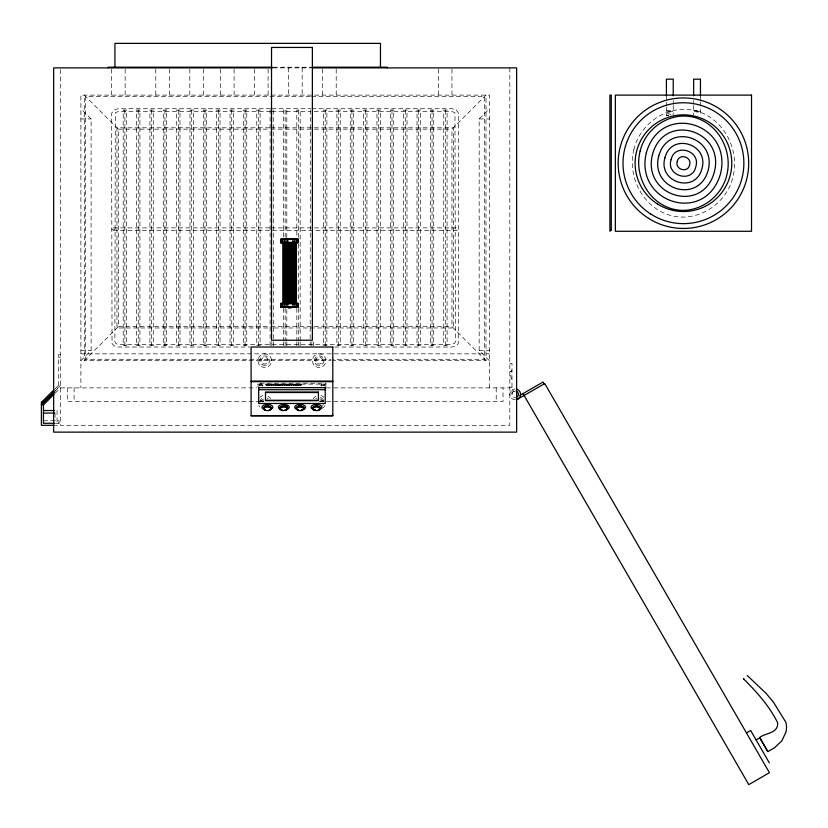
<?xml version="1.0" encoding="UTF-8"?>
<svg xmlns="http://www.w3.org/2000/svg" width="828" height="828" viewBox="0 0 828 828"><rect width="100%" height="100%" fill="white"/><g stroke="black" fill="none" stroke-linecap="round" stroke-linejoin="round"><path stroke-width="0.62" stroke-dasharray="4.14 3.1" d="M266.378 384.306C268.748 384.502 264.888 385.993 267.258 384.275M266.378 385.196L267.258 385.227M268.624 384.306C270.994 384.482 267.061 386.024 269.493 384.275M268.614 385.196L269.493 385.227M270.859 384.306C273.354 384.43 269.411 385.724 271.739 384.275M273.105 384.306C275.465 384.502 271.605 385.993 273.975 384.275M273.095 385.196L273.975 385.227M275.341 384.306C277.722 384.492 273.789 386.024 276.221 384.275M275.341 385.196L276.221 385.227M277.587 384.306C280.061 384.42 276.117 385.713 278.456 384.275M279.823 384.306C282.182 384.451 278.322 385.951 280.692 384.275M279.812 385.196L280.692 385.227M282.069 384.306C284.428 384.492 280.557 385.993 282.938 384.275M282.058 385.196L282.938 385.227M284.294 385.196C285.66 382.432 284.025 386.107 285.101 385.33M285.174 384.275L284.294 384.244M286.54 384.306C288.9 384.451 285.039 385.951 287.419 384.275M286.54 385.196L287.419 385.227M288.786 384.306C291.156 384.492 287.275 385.993 289.655 384.275M288.775 385.196L289.655 385.227M291.021 385.196C292.377 382.432 290.742 386.107 291.818 385.33M291.901 384.275L291.021 384.306M293.267 384.306C295.617 384.451 291.756 385.951 294.137 384.275M293.257 385.196L294.137 385.227M295.503 384.306C297.873 384.492 294.002 385.993 296.383 384.275M295.503 385.196L296.383 385.227M297.738 385.196C299.094 382.432 297.469 386.107 298.546 385.33M298.618 384.275L297.749 384.306M299.984 384.306C302.479 384.43 298.525 385.734 300.854 384.275M80.885 360.646L91.101 350.43L91.101 118.942L80.885 108.737M54.834 388.922L58.426 385.33L60.465 385.33L55.093 390.712M84.29 360.646L118.332 326.605L118.332 129.158L84.29 95.117L84.29 360.646L330.993 360.646M54.834 391.468L58.426 387.877L256.732 387.877M55.093 393.259L60.465 387.877M485.995 360.646L451.953 326.605L451.953 129.158L485.995 95.117L485.995 360.646L332.287 360.646M489.4 360.646L479.184 350.43L479.184 118.942L489.4 108.737M271.656 385.33L270.859 385.196M278.384 385.33L277.577 385.196M300.781 385.33L299.974 385.196M514.385 391.23L513.67 391.53L512.615 389.626M273.478 67.203L311.701 67.203M272.805 67.886L311.1 67.886M310.324 96.483L85.657 96.483L85.657 359.29L330.983 359.29M311.607 96.483L484.628 96.483L484.628 359.29L332.266 359.29M270.57 108.737L118.207 108.737L113.488 110.321L111.583 113.446L112.039 343.682L114.864 346.301L118.207 347.025L249.932 347.025M271.791 108.737L310.635 108.737M311.856 108.737L452.078 108.737L456.145 109.855L458.702 113.446L458.246 343.682L455.421 346.301L452.078 347.025L333.705 347.025M273.23 110.083L273.457 340.525M310.407 110.083L310.179 340.525M666.416 110.6L673.226 110.6M693.647 110.662L700.457 110.662M666.416 111.242L673.226 111.242L666.416 112.732L672.088 115.092M700.457 111.294L693.647 111.294L700.457 112.732M270.57 111.438L118.311 111.438L115.32 112.794L114.864 341.529L116.179 343.755L118.311 344.324L451.974 344.324L454.727 343.258L455.421 341.529L454.965 112.794L451.974 111.438L311.856 111.438M271.791 111.438L310.635 111.438M666.416 115.144L668.682 115.144M668.682 115.558L666.416 115.558L666.416 107.381M80.885 118.942L91.101 118.942M479.184 118.942L489.4 118.942M269.618 127.802L116.976 127.802L116.976 327.971L269.618 327.971M270.911 127.802L453.309 127.802L453.309 327.971L270.911 327.971M118.332 129.158L269.628 129.158M270.922 129.158L451.953 129.158M269.659 227.886L113.198 227.886L113.198 230.588L269.659 230.588M270.953 227.886L457.087 227.886L457.087 230.588L270.953 230.588M111.532 229.232L114.864 229.232M118.332 326.605L269.628 326.605M270.922 326.605L451.953 326.605M80.885 350.43L91.101 350.43M479.184 350.43L489.4 350.43M80.885 353.835L489.4 353.835M60.465 354.694L58.426 354.694L58.426 387.877M58.426 357.241L60.465 357.241M509.82 363.409L511.983 363.409L511.983 394.356A3.24 3.24 0 0 0 515.223 397.606M509.82 371.741L511.983 370.665L510.907 371.741L510.907 378.22L511.983 379.317L509.82 378.22M257.994 384.13L325.911 384.13M509.82 387.225L511.983 387.225M326.46 387.877L509.82 387.877M259.971 400.824L263.811 400.824M320.094 400.824L323.934 400.824M259.971 401.414L263.811 401.414L67.275 401.497L67.275 387.877M320.094 401.414L323.934 401.414M319.349 401.497L503.01 401.497L503.01 387.877M43.439 420.738L59.098 420.738L59.098 422.777L55.31 422.777M55.486 423.284L59.098 423.284L59.098 425.323L55.31 425.323M700.457 95.841L700.457 100.995M700.457 101.844L700.457 116.23M693.647 100.581L693.647 104.359M693.647 105.622L693.647 114.988M673.226 100.53L673.226 104.307M673.226 105.56L673.226 115.558M666.416 95.82L666.416 100.954M666.416 102.248L666.416 106.098M509.82 67.886L509.82 425.323L60.465 425.323L60.465 67.886M496.21 387.877L496.21 401.497M489.4 387.877L489.4 95.117L80.885 95.117L80.885 387.877M451.953 69.117L451.953 95.117M445.402 110.083L445.402 345.68M438.333 69.117L438.333 95.117M432.05 110.083L432.05 345.68M418.689 110.083L418.689 345.68M405.337 110.083L405.337 345.68M391.986 110.083L391.986 345.68M378.624 110.083L378.624 345.68M365.272 110.083L365.272 345.68M351.921 110.083L351.921 345.68M338.559 110.083L338.559 345.68M336.209 69.117L336.209 95.117M325.911 386.666L325.911 383.178L257.994 383.178L257.994 386.666M325.207 110.083L325.207 345.68M324.576 384.772L324.576 385.713M322.589 69.117L322.589 95.117M321.067 384.616L321.067 385.558M313.522 341.809L313.522 345.68L310.179 345.68L310.179 341.809M311.856 341.809L311.856 345.68M302.168 67.886L302.168 95.117M301.216 384.13C302.251 386.065 298.587 386.065 299.622 384.13M300.171 340.525L300.171 110.083L296.828 110.083L296.828 237.532M300.171 341.809L300.171 345.68L296.828 345.68L296.828 341.809M298.97 384.13C300.005 386.065 296.352 386.065 297.387 384.13M298.494 110.083L298.494 237.532M298.494 243.97L298.494 300.616M298.494 308.347L298.494 340.525M298.494 341.809L298.494 345.68M296.828 308.347L296.828 340.525M296.734 384.13C297.769 386.065 294.106 386.065 295.141 384.13M294.489 384.13C295.524 386.065 291.87 386.065 292.905 384.13M292.253 384.13C293.288 386.065 289.624 386.065 290.659 384.13M290.007 384.13C291.042 386.065 287.388 386.065 288.423 384.13M288.548 67.886L288.548 95.117M287.771 384.13C288.806 386.065 285.153 386.065 286.188 384.13M286.809 237.532L286.809 110.083L283.476 110.083L283.476 237.532M286.809 309.631L286.809 340.525M286.809 341.809L286.809 345.68L283.476 345.68L283.476 341.809M285.536 384.13C286.571 386.065 282.907 386.065 283.942 384.13M285.142 110.083L285.142 237.532M285.142 308.347L285.142 340.525M285.142 341.809L285.142 345.68M283.476 308.347L283.476 340.525M283.29 384.13C284.325 386.065 280.671 386.065 281.706 384.13M281.054 384.13C282.089 386.065 278.425 386.065 279.46 384.13M278.808 384.13C279.843 386.065 276.19 386.065 277.225 384.13M276.573 384.13C277.608 386.065 273.944 386.065 274.979 384.13M274.327 384.13C275.362 386.065 271.708 386.065 272.743 384.13M273.457 341.809L273.457 345.68L270.114 345.68L270.114 110.083M272.091 384.13C273.126 386.065 269.462 386.065 270.497 384.13M271.791 341.809L271.791 345.68M269.845 384.13C270.88 386.065 267.227 386.065 268.262 384.13M268.117 69.117L268.117 95.117M267.61 384.13C268.645 386.065 264.991 386.065 266.026 384.13M262.838 384.782L262.838 385.724M259.33 384.606L259.33 385.548M258.429 110.083L258.429 345.68M254.506 69.117L254.506 95.117M245.078 110.083L245.078 345.68M234.076 69.117L234.076 95.117M231.726 110.083L231.726 345.68M220.465 69.117L220.465 95.117M218.364 110.083L218.364 345.68M205.013 110.083L205.013 345.68M203.44 69.117L203.44 95.117M191.661 110.083L191.661 345.68M189.829 69.117L189.829 95.117M178.299 110.083L178.299 345.68M169.398 69.117L169.398 95.117M164.948 110.083L164.948 345.68M155.778 69.117L155.778 95.117M151.596 110.083L151.596 345.68M138.235 110.083L138.235 345.68M125.142 69.117L125.142 95.117M124.883 110.083L124.883 345.68M111.532 69.117L111.532 95.117M74.085 387.877L74.085 401.497M57.06 410.522L57.06 423.284M55.021 413.068L55.021 420.738M511.983 394.356A3.24 3.24 0 0 1 515.223 391.116M515.223 399.758A5.403 5.403 0 0 1 509.82 394.356A5.403 5.403 0 0 1 515.223 388.953M325.083 405.585A6.81 6.81 0 0 1 322.589 408.069M313.284 398.775A6.81 6.81 0 0 1 315.779 396.281M320.943 395.598A6.81 6.81 0 0 1 323.996 397.368M323.313 404.561A4.761 4.761 0 0 1 322.558 405.544M315.82 398.806A4.761 4.761 0 0 1 316.803 398.051M320.415 397.575A4.761 4.761 0 0 1 323.955 402.18M319.618 398.806A3.405 3.405 0 0 1 322.558 401.725M261.358 401.621A3.405 3.405 0 0 1 263.521 398.992M259.951 402.18A4.761 4.761 0 0 1 263.48 397.575M267.102 398.051A4.761 4.761 0 0 1 268.086 398.806M259.899 406.993A6.81 6.81 0 0 1 258.822 405.585M259.899 397.368A6.81 6.81 0 0 1 262.952 395.598M268.117 396.281A6.81 6.81 0 0 1 270.611 398.775M262.611 401.559A1.708 0.859 0 0 0 262.331 401.373A1.78 0.89 0 0 0 259.837 401.383M324.069 401.383A1.78 0.89 0 0 0 321.574 401.383A1.708 0.859 0 0 0 321.295 401.559M262.517 386.148A1.708 0.859 0 0 0 262.455 385.092A1.78 0.89 0 0 0 259.971 384.968A1.708 0.859 0 0 0 259.474 385.993M321.223 386.003A1.708 0.859 0 0 1 321.688 384.979A1.78 0.89 0 0 1 324.172 385.082A1.708 0.859 0 0 1 324.265 386.138M633.969 149.237C626.91 176.395 642.725 207.466 670.183 215.321C697.331 223.146 726.477 204.123 732.904 177.161C739.973 150.013 724.148 118.942 696.69 111.087C669.541 103.252 640.396 122.285 633.969 149.237M126.549 110.083L123.217 110.083L123.217 345.68L126.549 345.68L126.549 110.083M139.911 110.083L136.568 110.083L136.568 345.68L139.911 345.68L139.911 110.083M153.263 110.083L149.92 110.083L149.92 345.68L153.263 345.68L153.263 110.083M166.614 110.083L163.282 110.083L163.282 345.68L166.614 345.68L166.614 110.083M179.976 110.083L176.633 110.083L176.633 345.68L179.976 345.68L179.976 110.083M193.328 110.083L189.985 110.083L189.985 345.68L193.328 345.68L193.328 110.083M206.679 110.083L203.346 110.083L203.346 345.68L206.679 345.68L206.679 110.083M220.041 110.083L216.698 110.083L216.698 345.68L220.041 345.68L220.041 110.083M233.392 110.083L230.049 110.083L230.049 345.68L233.392 345.68L233.392 110.083M246.744 110.083L243.411 110.083L243.411 345.68L246.744 345.68L246.744 110.083M260.106 110.083L256.763 110.083L256.763 345.68L260.106 345.68L260.106 110.083M326.874 110.083L323.541 110.083L323.541 345.68L326.874 345.68L326.874 110.083M340.236 110.083L336.892 110.083L336.892 345.68L340.236 345.68L340.236 110.083M353.587 110.083L350.244 110.083L350.244 345.68L353.587 345.68L353.587 110.083M366.939 110.083L363.606 110.083L363.606 345.68L366.939 345.68L366.939 110.083M380.3 110.083L376.957 110.083L376.957 345.68L380.3 345.68L380.3 110.083M393.652 110.083L390.319 110.083L390.319 345.68L393.652 345.68L393.652 110.083M407.003 110.083L403.671 110.083L403.671 345.68L407.003 345.68L407.003 110.083M420.365 110.083L417.022 110.083L417.022 345.68L420.365 345.68L420.365 110.083M433.717 110.083L430.384 110.083L430.384 345.68L433.717 345.68L433.717 110.083M447.068 110.083L443.736 110.083L443.736 345.68L447.068 345.68L447.068 110.083M315.82 364.02A4.761 4.761 0 0 0 323.789 361.877A4.761 4.761 0 0 0 317.952 356.04A4.761 4.761 0 0 0 315.82 364.02M317.486 363.595A3.405 3.405 0 0 0 322.589 360.646A3.405 3.405 0 0 0 317.486 357.696A3.405 3.405 0 0 0 317.486 363.595M315.779 366.545A6.81 6.81 0 0 0 325.994 360.646A6.81 6.81 0 0 0 315.779 354.746A6.81 6.81 0 0 0 315.779 366.545M262.331 364.775A4.761 4.761 0 0 0 269.483 360.646A4.761 4.761 0 0 0 262.331 356.516A4.761 4.761 0 0 0 262.331 364.775M262.797 363.461A3.405 3.405 0 0 0 268.117 360.904A3.405 3.405 0 0 0 263.242 357.582A3.405 3.405 0 0 0 262.797 363.461M261.317 366.545A6.81 6.81 0 0 0 271.522 360.646A6.81 6.81 0 0 0 261.317 354.746A6.81 6.81 0 0 0 261.317 366.545M259.971 384.026A1.708 0.859 0 0 0 259.713 385.248A1.78 0.89 0 0 0 262.197 385.362A1.708 0.859 0 0 0 262.455 384.151A1.78 0.89 0 0 0 259.971 384.026M321.471 385.248A1.78 0.89 0 0 0 323.955 385.362A1.708 0.859 0 0 0 324.172 384.14A1.78 0.89 0 0 0 321.688 384.037A1.708 0.859 0 0 0 321.461 385.248"/><path stroke-width="1.24" d="M54.048 425.323L41.4 425.323L41.4 402.356L53.944 389.812M54.586 423.284L43.439 423.284L43.439 402.356L54.193 391.603M53.944 392.358L41.4 404.902L43.439 404.902L54.193 394.149M519.943 395.38L543.064 382.029L544.151 383.902M517.935 399.034L544.752 383.561L769.429 772.71L748.791 784.623L523.027 393.6M746.452 732.915L750.644 730.493L769.367 762.919M756.171 739.901L759.773 737.82L767.587 751.348M265.964 405.234L268.075 405.234M282.721 405.223L284.832 405.223M299.063 405.223L301.175 405.223M315.406 405.223L317.517 405.223M272.246 67.203L108.126 67.203L108.126 67.886M312.146 67.203L387.266 67.203L387.266 67.886M272.246 67.886L53.654 67.886L53.654 432.133L516.631 432.133L516.631 67.886L312.259 67.886M298.028 239.282L297.49 239.282L297.48 242.5M280.971 239.447L298.028 239.437M280.971 239.737L282.338 239.737L282.338 242.076L280.971 242.076M298.028 239.716L296.662 239.716L296.662 242.066L298.028 242.066M280.971 240.006L282.338 240.006M296.662 239.954L298.028 239.954M280.971 241.807L282.338 241.807M296.662 241.828L298.028 241.828M280.971 242.356L298.028 242.345M280.971 242.5L281.893 242.5L281.893 239.282M298.028 242.5L297.117 242.5L297.117 239.282M280.971 242.935L298.028 242.935L298.028 238.847L280.971 238.857L280.971 242.946L282.576 242.946L282.576 238.826M297.49 303.638L298.028 303.638M280.971 303.793L298.028 303.783M280.971 304.083L282.338 304.083L282.338 306.422L280.971 306.422M298.028 304.073L296.662 304.073L296.662 306.412L298.028 306.412M296.662 304.3L298.028 304.3M280.971 304.352L282.338 304.352M280.971 306.153L282.338 306.153M296.662 306.184L298.028 306.184M280.971 306.712L298.028 306.702M280.971 306.846L281.893 306.846L281.893 304.704M298.028 306.846L297.117 306.846L297.117 304.704M282.814 306.981L296.289 306.981M280.971 307.281L298.028 307.281L298.028 303.193L280.971 303.214L280.971 307.291L282.576 307.291L282.576 303.183M251.101 381.077L332.804 381.077M251.101 381.667L332.804 381.667M258.688 387.659L325.218 387.659M258.688 389.719L325.218 389.719M265.488 392.524L318.407 392.524M265.488 400.266L318.407 400.266M41.4 402.356L43.439 402.356M43.439 410.522L54.586 410.522M43.439 413.068L54.586 413.068M332.121 415.118L332.804 415.118M251.101 415.708L332.804 415.708M747.218 675.493L766.035 693.315L773.611 702.434L785.989 722.461L786.6 727.025L786.114 731.745L781.932 740.739L774.304 747.912L767.846 751.638L759.659 737.448C765.807 732.749 778.361 733.567 777.647 722.761C769.315 705.911 756.533 691.753 743.389 678.649L744.31 679.55M286.664 405.751L287.316 406.175M700.457 95.841L700.457 79.167L693.647 79.167L693.647 95.841M673.226 95.82L673.226 79.157L666.416 79.157L666.416 95.82M380.466 67.203L380.466 43.377L114.926 43.377L114.926 67.203M325.218 387.069L325.218 403.474L258.688 403.474L258.688 387.069M297.49 304.704L297.48 306.846M296.424 238.847L296.434 307.291L292.977 307.291L292.967 238.847M295.461 242.749L295.461 303.131M294.696 238.857L294.706 307.291M293.774 242.749L293.774 303.131M292.087 242.749L292.087 303.131M291.239 242.749L291.239 303.131M290.804 307.281L290.804 307.964L288.216 307.964L288.216 307.281M290.4 242.749L290.4 303.131M289.552 242.749L289.552 303.131M288.703 242.749L288.703 303.131M287.865 242.749L287.865 303.131M287.782 238.847L287.782 242.935M287.782 303.193L287.782 307.291L286.053 307.291L286.043 303.193M287.016 242.749L287.016 303.131M286.177 242.749L286.177 303.131M286.043 238.837L286.053 242.935M285.329 242.749L285.329 303.131M284.49 242.749L284.49 303.131M284.304 238.826L284.314 242.925M284.304 303.183L284.314 307.271M283.642 242.749L283.642 303.131M282.803 242.749L282.803 303.131M281.52 239.282L281.52 242.511M281.52 304.704L281.52 306.857M516.62 389.139A5.403 5.403 0 0 1 516.62 399.582M516.061 391.23A3.24 3.24 0 0 1 516.061 397.492M296.279 409.115A5.434 2.712 0 0 1 296.279 405.275A5.434 2.712 0 0 1 303.959 405.275A5.434 2.712 0 0 1 303.959 409.115M302.841 409.549A5.434 2.712 0 0 1 301.527 409.819M298.711 409.819A5.434 2.712 0 0 1 297.407 409.549M296.59 409.218A4.078 2.039 0 0 1 300.119 406.165A4.078 2.039 0 0 1 303.659 409.218M303.007 409.643A4.078 2.039 0 0 1 302.158 409.964M298.08 409.964A4.078 2.039 0 0 1 297.242 409.643M296.9 409.135A3.726 1.863 0 0 1 300.119 406.341A3.726 1.863 0 0 1 303.348 409.135M302.758 409.518A3.726 1.863 0 0 1 301.982 409.819M298.256 409.819A3.726 1.863 0 0 1 297.49 409.518M264.722 409.549A5.434 2.712 0 0 1 263.283 405.451A5.434 2.712 0 0 1 271.605 405.451A5.434 2.712 0 0 1 270.156 409.549M265.405 409.964A4.078 2.039 0 0 1 264.318 406.89A4.078 2.039 0 0 1 270.57 406.89A4.078 2.039 0 0 1 269.483 409.964M265.581 409.819A3.726 1.863 0 0 1 264.587 407.003A3.726 1.863 0 0 1 270.29 407.003A3.726 1.863 0 0 1 269.307 409.819M281.065 409.549A5.434 2.712 0 0 1 279.936 405.275A5.434 2.712 0 0 1 288.486 405.834A5.434 2.712 0 0 1 285.184 409.819M281.737 409.964A4.078 2.039 0 0 1 280.899 406.755A4.078 2.039 0 0 1 287.316 407.179A4.078 2.039 0 0 1 284.832 410.171M281.913 409.819A3.726 1.863 0 0 1 280.557 407.272A3.726 1.863 0 0 1 285.639 406.589A3.726 1.863 0 0 1 287.005 409.135M286.416 409.518A3.726 1.863 0 0 1 285.639 409.819M315.054 409.819A5.434 2.712 0 0 1 311.752 405.834A5.434 2.712 0 0 1 320.301 405.275A5.434 2.712 0 0 1 319.173 409.549M315.406 410.171A4.078 2.039 0 0 1 312.932 407.179A4.078 2.039 0 0 1 319.349 406.755A4.078 2.039 0 0 1 318.501 409.964M313.232 409.135A3.726 1.863 0 0 1 314.599 406.589A3.726 1.863 0 0 1 319.691 407.272A3.726 1.863 0 0 1 318.325 409.819M315.499 410.005A3.726 1.863 0 0 1 313.822 409.518M640.158 150.986C633.969 174.739 647.817 201.928 671.839 208.801C695.592 215.653 721.095 199.01 726.725 175.422C732.904 151.659 719.056 124.469 695.034 117.597C671.28 110.745 645.778 127.398 640.158 150.986M646.337 152.725C634.155 203.253 705.829 225.278 720.536 173.673C732.728 123.144 661.044 101.12 646.337 152.725M652.516 154.474C641.679 196.184 702.9 214.907 714.357 171.934C725.204 130.213 663.984 111.49 652.516 154.474M658.705 156.223C650.032 189.591 699.008 204.568 708.168 170.185C716.851 136.817 667.875 121.83 658.705 156.223M664.884 157.962C657.774 182.667 695.81 194.187 701.989 168.436C709.099 143.741 671.073 132.211 664.884 157.962M671.073 159.711C665.815 175.878 692.28 183.733 695.81 166.697C701.057 150.52 674.592 142.675 671.073 159.711M677.252 161.46C674.623 169.543 687.861 173.466 689.62 164.948C692.249 156.865 679.012 152.942 677.252 161.46M611.271 229.925L609.905 231.281L609.905 95.117L611.271 95.117L611.271 229.925M312.373 47.455L271.522 47.455L271.522 340.225L312.373 340.225L312.373 47.455M751.524 95.117L615.349 95.117L615.349 231.281L751.524 231.281L751.524 95.117M332.804 347.025L251.101 347.025L251.101 415.791L332.804 415.791L332.804 347.025M318.407 392.11L265.488 392.11L265.488 400.669L318.407 400.669L318.407 392.11M298.339 410.409A3.571 1.78 0 0 0 303.69 408.856A3.571 1.78 0 0 0 298.339 407.314A3.571 1.78 0 0 0 298.339 410.409M265.653 410.409A3.571 1.78 0 0 0 271.015 408.856A3.571 1.78 0 0 0 265.653 407.314A3.571 1.78 0 0 0 265.653 410.409M281.996 410.409A3.571 1.78 0 0 0 287.347 408.856A3.571 1.78 0 0 0 281.996 407.314A3.571 1.78 0 0 0 281.996 410.409M314.681 410.409A3.571 1.78 0 0 0 320.032 408.856A3.571 1.78 0 0 0 314.681 407.314A3.571 1.78 0 0 0 314.681 410.409M651.025 214.204A60.423 60.423 0 0 0 743.813 165.766A60.423 60.423 0 0 0 655.476 109.638A60.423 60.423 0 0 0 651.025 214.204M657.515 203.998A48.345 48.345 0 0 0 731.735 165.258A48.345 48.345 0 0 0 661.065 120.35A48.345 48.345 0 0 0 657.515 203.998M648.438 218.281A65.257 65.257 0 0 0 748.636 165.973A65.257 65.257 0 0 0 653.24 105.353A65.257 65.257 0 0 0 648.438 218.281"/></g></svg>
